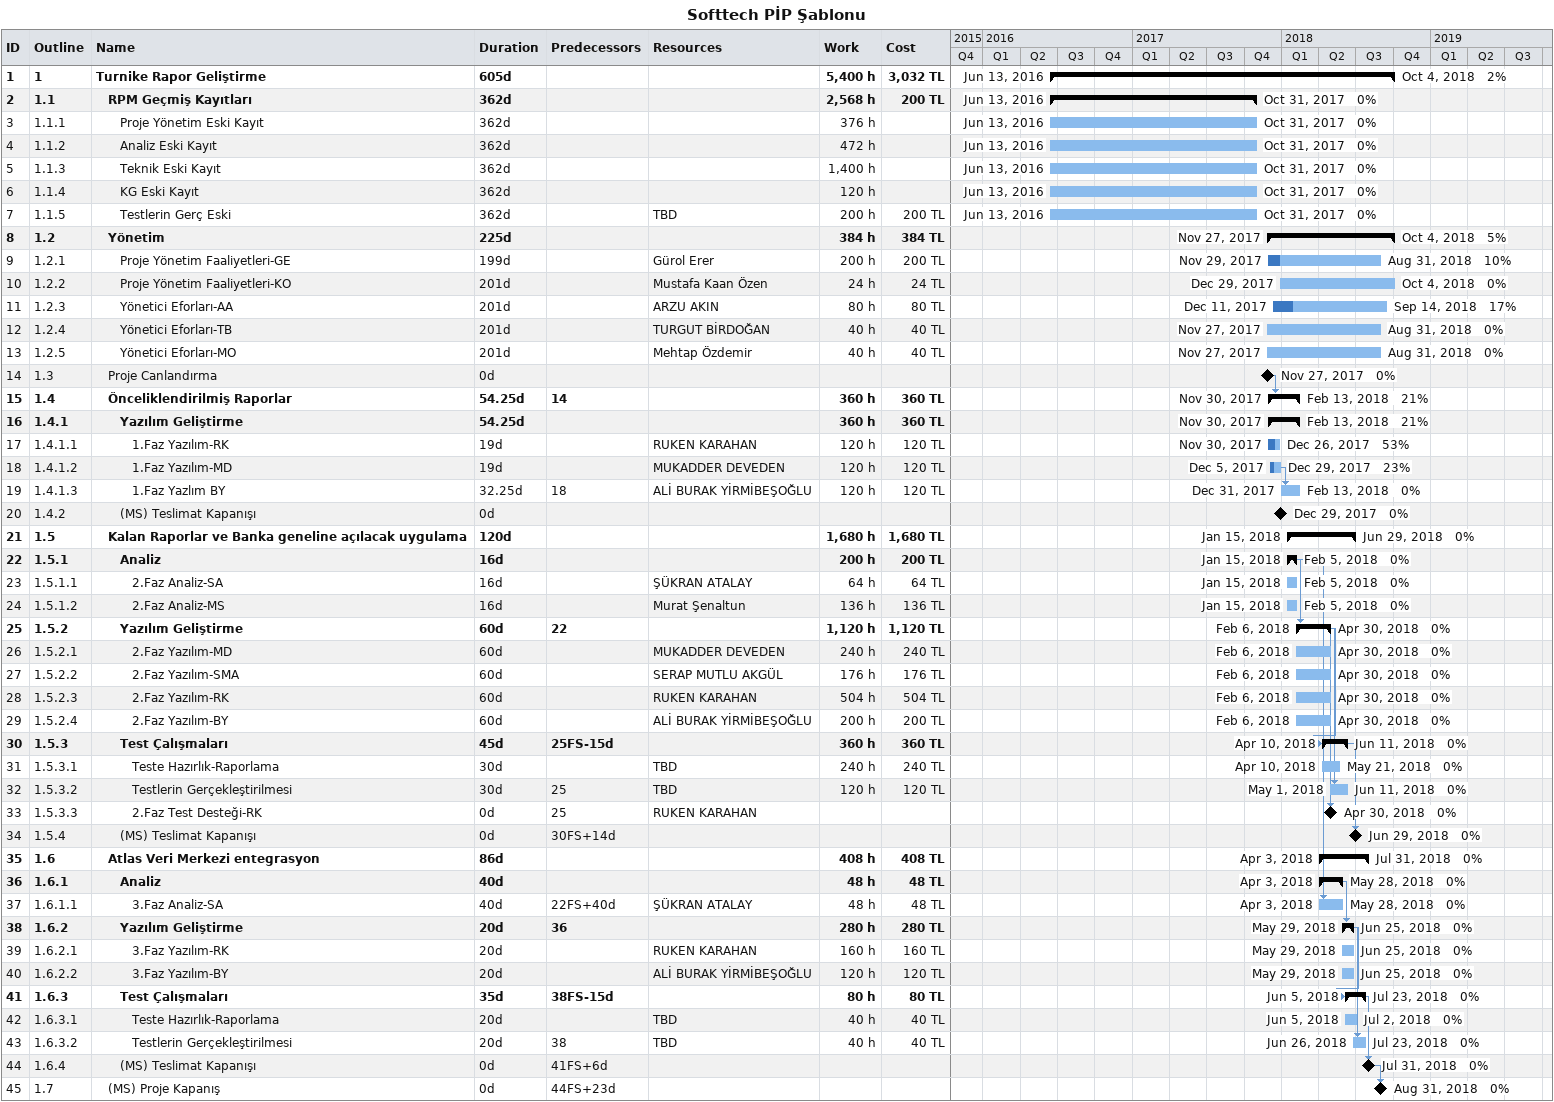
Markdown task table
Softtech PİP Şablonu

| ID | WBS | Task | Duration | Start | Finish | Predecessors | Resources | % complete | Work (h) | Cost (TL) |
|---|---|---|---|---|---|---|---|---|---|---|
| 1 | 1 | **Turnike Rapor Geliştirme** | 605d | 2016-06-13 | 2018-10-04 |  |  | 2 | 5400 | 3032 |
| 2 | 1.1 | **RPM Geçmiş Kayıtları** | 362d | 2016-06-13 | 2017-10-31 |  |  | 0 | 2568 | 200 |
| 3 | 1.1.1 | Proje Yönetim Eski Kayıt | 362d | 2016-06-13 | 2017-10-31 |  |  | 0 | 376 |  |
| 4 | 1.1.2 | Analiz Eski Kayıt | 362d | 2016-06-13 | 2017-10-31 |  |  | 0 | 472 |  |
| 5 | 1.1.3 | Teknik Eski Kayıt | 362d | 2016-06-13 | 2017-10-31 |  |  | 0 | 1400 |  |
| 6 | 1.1.4 | KG Eski Kayıt | 362d | 2016-06-13 | 2017-10-31 |  |  | 0 | 120 |  |
| 7 | 1.1.5 | Testlerin Gerç Eski | 362d | 2016-06-13 | 2017-10-31 |  | TBD | 0 | 200 | 200 |
| 8 | 1.2 | **Yönetim** | 225d | 2017-11-27 | 2018-10-04 |  |  | 5 | 384 | 384 |
| 9 | 1.2.1 | Proje Yönetim Faaliyetleri-GE | 199d | 2017-11-29 | 2018-08-31 |  | Gürol Erer | 10 | 200 | 200 |
| 10 | 1.2.2 | Proje Yönetim Faaliyetleri-KO | 201d | 2017-12-29 | 2018-10-04 |  | Mustafa Kaan Özen | 0 | 24 | 24 |
| 11 | 1.2.3 | Yönetici Eforları-AA | 201d | 2017-12-11 | 2018-09-14 |  | ARZU AKIN | 17 | 80 | 80 |
| 12 | 1.2.4 | Yönetici Eforları-TB | 201d | 2017-11-27 | 2018-08-31 |  | TURGUT BİRDOĞAN | 0 | 40 | 40 |
| 13 | 1.2.5 | Yönetici Eforları-MO | 201d | 2017-11-27 | 2018-08-31 |  | Mehtap Özdemir | 0 | 40 | 40 |
| 14 | 1.3 | Proje Canlandırma | 0d | 2017-11-27 | 2017-11-27 |  |  | 0 |  |  |
| 15 | 1.4 | **Önceliklendirilmiş Raporlar** | 54.25d | 2017-11-30 | 2018-02-13 | 14 |  | 21 | 360 | 360 |
| 16 | 1.4.1 | **Yazılım Geliştirme** | 54.25d | 2017-11-30 | 2018-02-13 |  |  | 21 | 360 | 360 |
| 17 | 1.4.1.1 | 1.Faz Yazılım-RK | 19d | 2017-11-30 | 2017-12-26 |  | RUKEN KARAHAN | 53 | 120 | 120 |
| 18 | 1.4.1.2 | 1.Faz Yazılım-MD | 19d | 2017-12-05 | 2017-12-29 |  | MUKADDER DEVEDEN | 23 | 120 | 120 |
| 19 | 1.4.1.3 | 1.Faz Yazlım BY | 32.25d | 2017-12-31 | 2018-02-13 | 18 | ALİ BURAK YİRMİBEŞOĞLU | 0 | 120 | 120 |
| 20 | 1.4.2 | (MS) Teslimat Kapanışı | 0d | 2017-12-29 | 2017-12-29 |  |  | 0 |  |  |
| 21 | 1.5 | **Kalan Raporlar ve Banka geneline açılacak uygulama** | 120d | 2018-01-15 | 2018-06-29 |  |  | 0 | 1680 | 1680 |
| 22 | 1.5.1 | **Analiz** | 16d | 2018-01-15 | 2018-02-05 |  |  | 0 | 200 | 200 |
| 23 | 1.5.1.1 | 2.Faz Analiz-SA | 16d | 2018-01-15 | 2018-02-05 |  | ŞÜKRAN ATALAY | 0 | 64 | 64 |
| 24 | 1.5.1.2 | 2.Faz Analiz-MS | 16d | 2018-01-15 | 2018-02-05 |  | Murat Şenaltun | 0 | 136 | 136 |
| 25 | 1.5.2 | **Yazılım Geliştirme** | 60d | 2018-02-06 | 2018-04-30 | 22 |  | 0 | 1120 | 1120 |
| 26 | 1.5.2.1 | 2.Faz Yazılım-MD | 60d | 2018-02-06 | 2018-04-30 |  | MUKADDER DEVEDEN | 0 | 240 | 240 |
| 27 | 1.5.2.2 | 2.Faz Yazılım-SMA | 60d | 2018-02-06 | 2018-04-30 |  | SERAP MUTLU AKGÜL | 0 | 176 | 176 |
| 28 | 1.5.2.3 | 2.Faz Yazılım-RK | 60d | 2018-02-06 | 2018-04-30 |  | RUKEN KARAHAN | 0 | 504 | 504 |
| 29 | 1.5.2.4 | 2.Faz Yazılım-BY | 60d | 2018-02-06 | 2018-04-30 |  | ALİ BURAK YİRMİBEŞOĞLU | 0 | 200 | 200 |
| 30 | 1.5.3 | **Test Çalışmaları** | 45d | 2018-04-10 | 2018-06-11 | 25FS-15d |  | 0 | 360 | 360 |
| 31 | 1.5.3.1 | Teste Hazırlık-Raporlama | 30d | 2018-04-10 | 2018-05-21 |  | TBD | 0 | 240 | 240 |
| 32 | 1.5.3.2 | Testlerin Gerçekleştirilmesi | 30d | 2018-05-01 | 2018-06-11 | 25 | TBD | 0 | 120 | 120 |
| 33 | 1.5.3.3 | 2.Faz Test Desteği-RK | 0d | 2018-04-30 | 2018-04-30 | 25 | RUKEN KARAHAN | 0 |  |  |
| 34 | 1.5.4 | (MS) Teslimat Kapanışı | 0d | 2018-06-29 | 2018-06-29 | 30FS+14d |  | 0 |  |  |
| 35 | 1.6 | **Atlas Veri Merkezi entegrasyon** | 86d | 2018-04-03 | 2018-07-31 |  |  | 0 | 408 | 408 |
| 36 | 1.6.1 | **Analiz** | 40d | 2018-04-03 | 2018-05-28 |  |  | 0 | 48 | 48 |
| 37 | 1.6.1.1 | 3.Faz Analiz-SA | 40d | 2018-04-03 | 2018-05-28 | 22FS+40d | ŞÜKRAN ATALAY | 0 | 48 | 48 |
| 38 | 1.6.2 | **Yazılım Geliştirme** | 20d | 2018-05-29 | 2018-06-25 | 36 |  | 0 | 280 | 280 |
| 39 | 1.6.2.1 | 3.Faz Yazılım-RK | 20d | 2018-05-29 | 2018-06-25 |  | RUKEN KARAHAN | 0 | 160 | 160 |
| 40 | 1.6.2.2 | 3.Faz Yazılım-BY | 20d | 2018-05-29 | 2018-06-25 |  | ALİ BURAK YİRMİBEŞOĞLU | 0 | 120 | 120 |
| 41 | 1.6.3 | **Test Çalışmaları** | 35d | 2018-06-05 | 2018-07-23 | 38FS-15d |  | 0 | 80 | 80 |
| 42 | 1.6.3.1 | Teste Hazırlık-Raporlama | 20d | 2018-06-05 | 2018-07-02 |  | TBD | 0 | 40 | 40 |
| 43 | 1.6.3.2 | Testlerin Gerçekleştirilmesi | 20d | 2018-06-26 | 2018-07-23 | 38 | TBD | 0 | 40 | 40 |
| 44 | 1.6.4 | (MS) Teslimat Kapanışı | 0d | 2018-07-31 | 2018-07-31 | 41FS+6d |  | 0 |  |  |
| 45 | 1.7 | (MS) Proje Kapanış | 0d | 2018-08-31 | 2018-08-31 | 44FS+23d |  | 0 |  |  |
